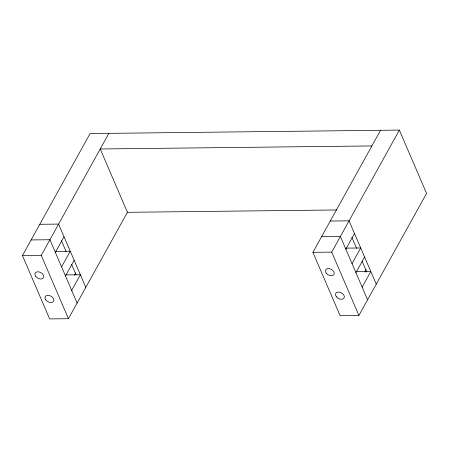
<?xml version="1.0" encoding="UTF-8"?>
<svg xmlns="http://www.w3.org/2000/svg" width="449" height="449" viewBox="0 0 449 449"><rect width="100%" height="100%" fill="white"/><g stroke="black" fill="none" stroke-linecap="round" stroke-linejoin="round"><path stroke-width="0.67" d="M127.595 211.995L68.45 318.706L49.643 318.913L22.45 255.588L90.092 133.549L399.357 130.087L426.55 193.412L358.908 315.451L340.101 315.658L312.908 252.332L380.55 130.294M68.45 318.706L41.257 255.374L108.899 133.342M55.367 252.394L64.039 236.752M61.58 266.869L70.257 251.227L55.625 251.389M65.47 275.916L74.141 260.274M74.422 275.299L75.786 272.852M71.683 290.391L80.354 274.749L65.728 274.911M358.908 315.451L331.716 252.119L399.357 130.087M345.825 249.139L354.497 233.497M352.038 263.614L360.71 247.971L346.084 248.134M355.922 272.661L364.594 257.019M364.869 272.066L366.227 269.625M362.141 287.136L370.812 271.493L356.186 271.656M371.879 145.942L100.228 148.984L127.421 212.315L336.761 209.969M39.793 224.292L58.6 224.085L85.793 287.411M330.251 221.037L349.058 220.829L376.251 284.155M31.121 239.94L49.929 239.732L77.121 303.058M321.579 236.685L340.387 236.471L367.579 299.803M22.45 255.588L41.257 255.374M312.908 252.332L331.716 252.119M351.898 237.431L356.59 248.364M362.113 261.223L366.805 272.15M61.44 240.686L66.132 251.62M71.655 264.478L76.072 274.76M35.718 276.376A4.782 3.177 29 0 0 43.407 277.92A4.782 3.177 29 0 0 38.934 271.886A4.782 3.177 29 0 0 35.718 276.376M45.815 299.893A4.782 3.177 29 0 0 53.504 301.436A4.782 3.177 29 0 0 49.031 295.403A4.782 3.177 29 0 0 45.815 299.893M326.176 273.121A4.782 3.177 29 0 0 333.865 274.665A4.782 3.177 29 0 0 329.392 268.631A4.782 3.177 29 0 0 326.176 273.121M336.273 296.637A4.782 3.177 29 0 0 343.962 298.181A4.782 3.177 29 0 0 339.489 292.147A4.782 3.177 29 0 0 336.273 296.637"/></g></svg>
